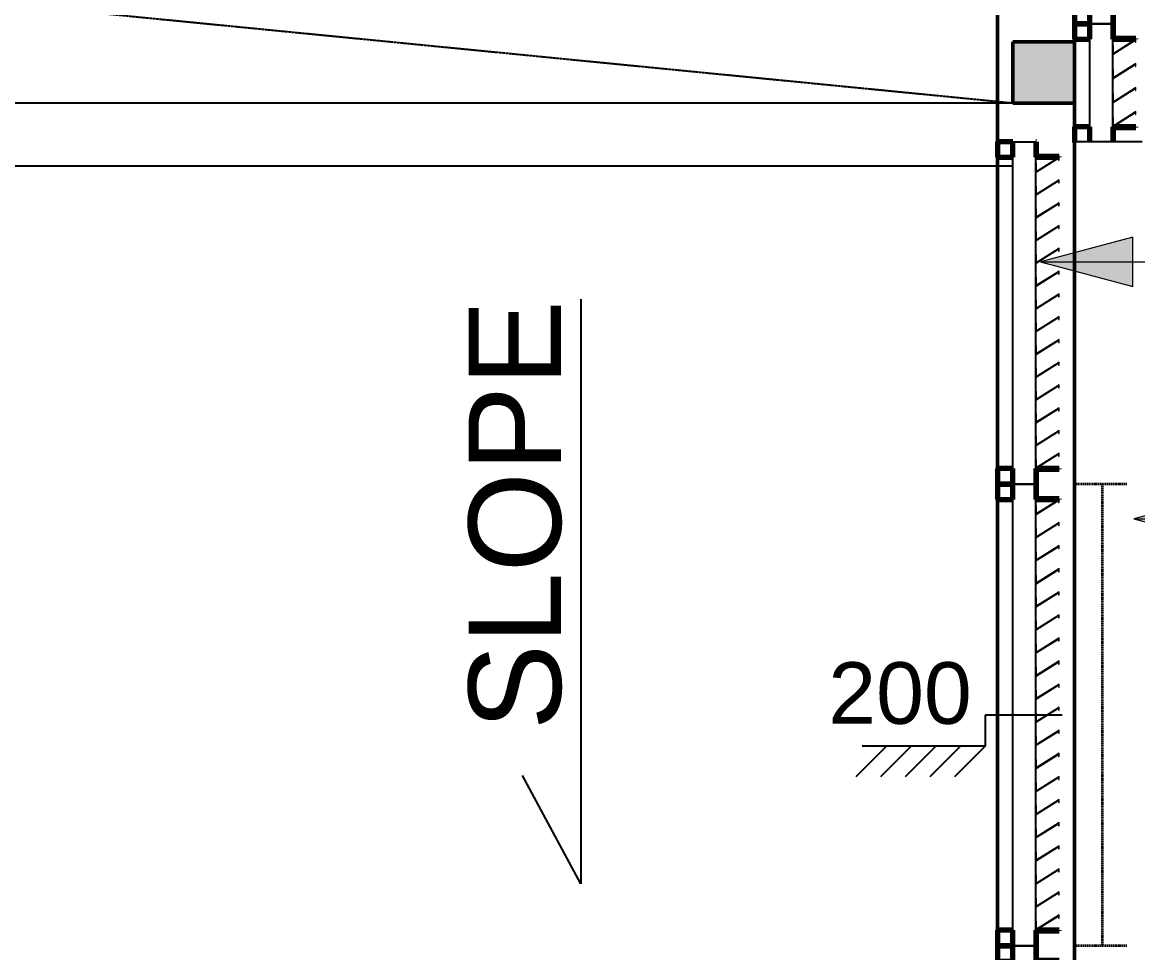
# Model space of a CAD drawing. Header units: millimetres. Extents: x -1379 to 1385823, y -4884429 to 548763.
# Drawn here: x 293582 to 297205, y -2313932 to -2310910 of the extents above; entities that cross this region are included whole.
import ezdxf

# ---------------------------------------------------------------- set-up
doc = ezdxf.new("R2010")
doc.units = ezdxf.units.MM
doc.linetypes.add('DPA_Hidden 100', pattern=[6, 4, -2])
doc.linetypes.add('DPA_Overhead 100', pattern=[2.75, 1.75, -1])
doc.layers.add('000 - CONCRETE_EX_LOUVERS_DEF_SUB', color=7, linetype='Continuous', plot=False)
for name, color, linetype, lineweight in [('A-DETL-GENF', 7, 'Continuous', 35), ('A-DETL-HDLN', 7, 'DPA_Hidden 100', 35), ('A-DETL-MEDM', 7, 'Continuous', 50), ('A-DETL-THIN', 7, 'Continuous', 25), ('A-FLOR-E', 7, 'Continuous', 35), ('A-FLOR-OVHD', 7, 'DPA_Overhead 100', 25), ('A-GENM', 7, 'Continuous', 35), ('A-GLAZ-CURT', 7, 'Continuous', 35), ('G-ANNO-TEXT', 7, 'Continuous', 9), ('WALL-E', 7, 'Continuous', 50)]:
    doc.layers.add(name, color=color, linetype=linetype, lineweight=lineweight)
doc.styles.add('Arial_2', font='arial.ttf', dxfattribs={"height": 3})
doc.styles.add('Arial_3', font='arial.ttf', dxfattribs={"height": 200})

# ---------------------------------------------------------------- blocks, each defined once
blk = doc.blocks.new('DPA_CP_Entrance Louver Grill Vertical Z - Louver Grill Vertical Z-5069871-IV01 - LOWER ROOF LEVEL PLAN')
at = {"layer": '000 - CONCRETE_EX_LOUVERS_DEF_SUB', "color": 7}
for p, q in [((-750, 0), (-700, 0)), ((-700, 0), (-750, 0)), ((700, 0), (750, 0)), ((750, 0), (700, 0))]:
    blk.add_line(p, q, dxfattribs=at)
blk = doc.blocks.new('DPA_CP_Entrance Louver Grill Vertical Z - Louver Grill Vertical Z-5243039-IV01 - LOWER ROOF LEVEL PLAN')
at = {"layer": '000 - CONCRETE_EX_LOUVERS_DEF_SUB', "color": 7, "lineweight": 70}
for p, q in [((-634, 0), (-684, 0)), ((-684, 0), (-684, -50)), ((-634, -50), (-634, 0)), ((684, 0), (634, 0)), ((634, 0), (634, -50)), ((684, -50), (684, 0)), ((-684, -50), (-634, -50)), ((634, -50), (684, -50)), ((-634, -125), (-684, -125)), ((-684, -125), (-684, -127)), ((-684, -127), (-636, -127)), ((-636, -127), (-636, -200)), ((-634, -200), (-634, -125)), ((684, -125), (634, -125)), ((634, -125), (634, -200)), ((636, -200), (636, -127)), ((636, -127), (684, -127)), ((684, -127), (684, -125)), ((-636, -200), (-634, -200)), ((634, -200), (636, -200))]:
    blk.add_line(p, q, dxfattribs=at)
at = {"layer": '000 - CONCRETE_EX_LOUVERS_DEF_SUB', "color": 7}
for p, q in [((-684, -125), (-684, -50)), ((-684, -50), (684, -50)), ((684, -50), (684, -125)), ((-684, -125), (684, -125))]:
    blk.add_line(p, q, dxfattribs=at)
blk = doc.blocks.new('DPA_CP_Entrance Louver Grill Vertical Z - Louver Grill Vertical Z-5053933-IV01 - LOWER ROOF LEVEL PLAN')
at = {"layer": '000 - CONCRETE_EX_LOUVERS_DEF_SUB', "color": 7, "lineweight": 70}
for p, q in [((-700, 0), (-750, 0)), ((-750, 0), (-750, -50)), ((-700, -50), (-700, 0)), ((750, 0), (700, 0)), ((700, 0), (700, -50)), ((750, -50), (750, 0)), ((-750, -50), (-700, -50)), ((700, -50), (750, -50)), ((-700, -125), (-750, -125)), ((-750, -125), (-750, -127)), ((-750, -127), (-702, -127)), ((-702, -127), (-702, -200)), ((-700, -200), (-700, -125)), ((750, -125), (700, -125)), ((700, -125), (700, -200)), ((702, -200), (702, -127)), ((702, -127), (750, -127)), ((750, -127), (750, -125)), ((-702, -200), (-700, -200)), ((700, -200), (702, -200))]:
    blk.add_line(p, q, dxfattribs=at)
at = {"layer": '000 - CONCRETE_EX_LOUVERS_DEF_SUB', "color": 7}
for p, q in [((-750, -125), (-750, -50)), ((-750, -50), (750, -50)), ((750, -50), (750, -125)), ((-750, -125), (750, -125))]:
    blk.add_line(p, q, dxfattribs=at)
blk = doc.blocks.new('DPA_CP_Entrance Louver Grill Vertical Z - Louver Grill Vertical Z-5239802-IV01 - LOWER ROOF LEVEL PLAN')
at = {"layer": '000 - CONCRETE_EX_LOUVERS_DEF_SUB', "color": 7, "lineweight": 70}
for p, q in [((-506, 0), (-556, 0)), ((-556, 0), (-556, -50)), ((-506, -50), (-506, 0)), ((556, 0), (506, 0)), ((506, 0), (506, -50)), ((556, -50), (556, 0)), ((-556, -50), (-506, -50)), ((506, -50), (556, -50)), ((-506, -125), (-556, -125)), ((-556, -125), (-556, -127)), ((-556, -127), (-508, -127)), ((-508, -127), (-508, -200)), ((-506, -200), (-506, -125)), ((556, -125), (506, -125)), ((506, -125), (506, -200)), ((508, -200), (508, -127)), ((508, -127), (556, -127)), ((556, -127), (556, -125)), ((-508, -200), (-506, -200)), ((506, -200), (508, -200))]:
    blk.add_line(p, q, dxfattribs=at)
at = {"layer": '000 - CONCRETE_EX_LOUVERS_DEF_SUB', "color": 7}
for p, q in [((-556, -125), (-556, -50)), ((-556, -50), (556, -50)), ((556, -50), (556, -125)), ((-556, -125), (556, -125))]:
    blk.add_line(p, q, dxfattribs=at)
blk = doc.blocks.new('GM_Louver Grill Vertical Z1 - Z Profile-V466-IV01 - LOWER ROOF LEVEL PLAN')
at = {"layer": '000 - CONCRETE_EX_LOUVERS_DEF_SUB', "color": 7, "lineweight": 9}
for p, q in [((30, 0), (0.1, 0)), ((0.1, 0), (46.4, -73)), ((30, -2), (30, 0)), ((50, -75), (3.7, -2)), ((3.7, -2), (30, -2)), ((46.4, -73), (40, -73)), ((40, -73), (40, -75)), ((40, -75), (50, -75))]:
    blk.add_line(p, q, dxfattribs=at)
blk = doc.blocks.new('GM_Louver Grill Vertical Z1 - Z Profile-V467-IV01 - LOWER ROOF LEVEL PLAN')
at = {"layer": '000 - CONCRETE_EX_LOUVERS_DEF_SUB', "color": 7, "lineweight": 9}
for p, q in [((30, 0), (0.1, 0)), ((0.1, 0), (46.4, -73)), ((30, -2), (30, 0)), ((50, -75), (3.7, -2)), ((3.7, -2), (30, -2)), ((46.4, -73), (40, -73)), ((40, -73), (40, -75)), ((40, -75), (50, -75))]:
    blk.add_line(p, q, dxfattribs=at)
blk = doc.blocks.new('GM_Louver Grill Vertical Z1 - Z Profile-V468-IV01 - LOWER ROOF LEVEL PLAN')
at = {"layer": '000 - CONCRETE_EX_LOUVERS_DEF_SUB', "color": 7, "lineweight": 9}
for p, q in [((30, 0), (0.1, 0)), ((0.1, 0), (46.4, -73)), ((30, -2), (30, 0)), ((50, -75), (3.7, -2)), ((3.7, -2), (30, -2)), ((46.4, -73), (40, -73)), ((40, -73), (40, -75)), ((40, -75), (50, -75))]:
    blk.add_line(p, q, dxfattribs=at)
blk = doc.blocks.new('GM_Louver Grill Vertical Z1 - Z Profile-V469-IV01 - LOWER ROOF LEVEL PLAN')
at = {"layer": '000 - CONCRETE_EX_LOUVERS_DEF_SUB', "color": 7, "lineweight": 9}
for p, q in [((30, 0), (0.1, 0)), ((0.1, 0), (46.4, -73)), ((30, -2), (30, 0)), ((50, -75), (3.7, -2)), ((3.7, -2), (30, -2)), ((46.4, -73), (40, -73)), ((40, -73), (40, -75)), ((40, -75), (50, -75))]:
    blk.add_line(p, q, dxfattribs=at)
blk = doc.blocks.new('GM_Louver Grill Vertical Z1 - Z Profile-V470-IV01 - LOWER ROOF LEVEL PLAN')
at = {"layer": '000 - CONCRETE_EX_LOUVERS_DEF_SUB', "color": 7, "lineweight": 9}
for p, q in [((30, 0), (0.1, 0)), ((0.1, 0), (46.4, -73)), ((30, -2), (30, 0)), ((50, -75), (3.7, -2)), ((3.7, -2), (30, -2)), ((46.4, -73), (40, -73)), ((40, -73), (40, -75)), ((40, -75), (50, -75))]:
    blk.add_line(p, q, dxfattribs=at)
blk = doc.blocks.new('GM_Louver Grill Vertical Z1 - Z Profile-V471-IV01 - LOWER ROOF LEVEL PLAN')
at = {"layer": '000 - CONCRETE_EX_LOUVERS_DEF_SUB', "color": 7, "lineweight": 9}
for p, q in [((30, 0), (0.1, 0)), ((0.1, 0), (46.4, -73)), ((30, -2), (30, 0)), ((50, -75), (3.7, -2)), ((3.7, -2), (30, -2)), ((46.4, -73), (40, -73)), ((40, -73), (40, -75)), ((40, -75), (50, -75))]:
    blk.add_line(p, q, dxfattribs=at)
blk = doc.blocks.new('GM_Louver Grill Vertical Z1 - Z Profile-V472-IV01 - LOWER ROOF LEVEL PLAN')
at = {"layer": '000 - CONCRETE_EX_LOUVERS_DEF_SUB', "color": 7, "lineweight": 9}
for p, q in [((30, 0), (0.1, 0)), ((0.1, 0), (46.4, -73)), ((30, -2), (30, 0)), ((50, -75), (3.7, -2)), ((3.7, -2), (30, -2)), ((46.4, -73), (40, -73)), ((40, -73), (40, -75)), ((40, -75), (50, -75))]:
    blk.add_line(p, q, dxfattribs=at)
blk = doc.blocks.new('GM_Louver Grill Vertical Z1 - Z Profile-V473-IV01 - LOWER ROOF LEVEL PLAN')
at = {"layer": '000 - CONCRETE_EX_LOUVERS_DEF_SUB', "color": 7, "lineweight": 9}
for p, q in [((30, 0), (0.1, 0)), ((0.1, 0), (46.4, -73)), ((30, -2), (30, 0)), ((50, -75), (3.7, -2)), ((3.7, -2), (30, -2)), ((46.4, -73), (40, -73)), ((40, -73), (40, -75)), ((40, -75), (50, -75))]:
    blk.add_line(p, q, dxfattribs=at)
blk = doc.blocks.new('GM_Louver Grill Vertical Z1 - Z Profile-V474-IV01 - LOWER ROOF LEVEL PLAN')
at = {"layer": '000 - CONCRETE_EX_LOUVERS_DEF_SUB', "color": 7, "lineweight": 9}
for p, q in [((30, 0), (0.1, 0)), ((0.1, 0), (46.4, -73)), ((30, -2), (30, 0)), ((50, -75), (3.7, -2)), ((3.7, -2), (30, -2)), ((46.4, -73), (40, -73)), ((40, -73), (40, -75)), ((40, -75), (50, -75))]:
    blk.add_line(p, q, dxfattribs=at)
blk = doc.blocks.new('GM_Louver Grill Vertical Z1 - Z Profile-V475-IV01 - LOWER ROOF LEVEL PLAN')
at = {"layer": '000 - CONCRETE_EX_LOUVERS_DEF_SUB', "color": 7, "lineweight": 9}
for p, q in [((30, 0), (0.1, 0)), ((0.1, 0), (46.4, -73)), ((30, -2), (30, 0)), ((50, -75), (3.7, -2)), ((3.7, -2), (30, -2)), ((46.4, -73), (40, -73)), ((40, -73), (40, -75)), ((40, -75), (50, -75))]:
    blk.add_line(p, q, dxfattribs=at)
blk = doc.blocks.new('GM_Louver Grill Vertical Z1 - Z Profile-V476-IV01 - LOWER ROOF LEVEL PLAN')
at = {"layer": '000 - CONCRETE_EX_LOUVERS_DEF_SUB', "lineweight": 9}
h = blk.add_hatch(dxfattribs=at)
h.set_pattern_fill('FP_54', style=0, pattern_type=2)
h.set_pattern_definition([(320, (2321217.5, 233101.46), (-63.75582, -728.7365), [76.2, -838.2]), (265, (2321217.5, 233101.5), (764.2276, 140.97162), [60.96, -670.56]), (10.451, (2321212.2, 233040.74), (700.46675, -587.77), [64.76, -712.36]), (316.184, (2321420.7, 233101.5), (-168.17096, -1084.31624), [114.3, -1257.3]), (6.636, (2321406.7, 233011.1), (989.70985, -949.6099), [97.14, -1068.54]), (261.184, (2321420.7, 233101.5), (989.70115, -949.62055), [91.44, -1005.84]), (291, (2321369.9, 232999.86), (-409.06057, -606.45787), [76.2, -838.2]), (236, (2321369.9, 232999.9), (736.75292, -247.20834), [60.96, -670.56]), (341.451, (2321335.8, 232949.3), (327.68547, -853.66825), [64.76, -712.36]), (307.5, (2321217.48, 233101.46), (338.22012, -12.354693), [33.528, -628.904, 33.528, -1320.292]), (307.5, (2321217.48, 233101.46), (338.22012, -12.354693), [-695.96, -647.192, 33.528, -639.572]), (277.5, (2321217.48, 233101.46), (400.722127, -267.278874), [33.528, -354.584, 33.528, -870.204]), (277.5, (2321217.48, 233101.46), (400.722127, -267.278874), [-421.64, -613.664, 33.528, -223.012]), (237.5, (2321217.48, 233328.03), (-22.915345, -542.36333), [33.528, -220.472, 33.528, -1810.512]), (237.5, (2321217.48, 233328.03), (-22.915345, -542.36333), [-287.528, -758.952, 33.528, -1018.032]), (227.5, (2321217.5, 233429.63), (101.70711, -592.51696), [33.528, -296.672, 33.528, -1239.52]), (227.5, (2321217.5, 233429.63), (101.70711, -592.51696), [-363.728, -492.76, 33.528, -713.232])])
h.paths.add_polyline_path([(0.1, 0), (46.4, -73), (40, -73), (40, -75), (50, -75), (3.7, -2), (30, -2), (30, 0)])
at = {"layer": '000 - CONCRETE_EX_LOUVERS_DEF_SUB', "color": 7, "lineweight": 9}
for p, q in [((30, 0), (0.1, 0)), ((0.1, 0), (46.4, -73)), ((30, -2), (30, 0)), ((50, -75), (3.7, -2)), ((3.7, -2), (30, -2)), ((46.4, -73), (40, -73)), ((40, -73), (40, -75)), ((40, -75), (50, -75))]:
    blk.add_line(p, q, dxfattribs=at)
blk = doc.blocks.new('GM_Louver Grill Vertical Z1 - Z Profile-V477-IV01 - LOWER ROOF LEVEL PLAN')
at = {"layer": '000 - CONCRETE_EX_LOUVERS_DEF_SUB', "color": 7, "lineweight": 9}
for p, q in [((30, 0), (0.1, 0)), ((0.1, 0), (46.4, -73)), ((30, -2), (30, 0)), ((50, -75), (3.7, -2)), ((3.7, -2), (30, -2)), ((46.4, -73), (40, -73)), ((40, -73), (40, -75)), ((40, -75), (50, -75))]:
    blk.add_line(p, q, dxfattribs=at)
blk = doc.blocks.new('GM_Louver Grill Vertical Z1 - Z Profile-V478-IV01 - LOWER ROOF LEVEL PLAN')
at = {"layer": '000 - CONCRETE_EX_LOUVERS_DEF_SUB', "color": 7, "lineweight": 9}
for p, q in [((30, 0), (0.1, 0)), ((0.1, 0), (46.4, -73)), ((30, -2), (30, 0)), ((50, -75), (3.7, -2)), ((3.7, -2), (30, -2)), ((46.4, -73), (40, -73)), ((40, -73), (40, -75)), ((40, -75), (50, -75))]:
    blk.add_line(p, q, dxfattribs=at)
blk = doc.blocks.new('GM_Louver Grill Vertical Z1 - Z Profile-V479-IV01 - LOWER ROOF LEVEL PLAN')
at = {"layer": '000 - CONCRETE_EX_LOUVERS_DEF_SUB', "color": 7, "lineweight": 9}
for p, q in [((30, 0), (0.1, 0)), ((0.1, 0), (46.4, -73)), ((30, -2), (30, 0)), ((50, -75), (3.7, -2)), ((3.7, -2), (30, -2)), ((46.4, -73), (40, -73)), ((40, -73), (40, -75)), ((40, -75), (50, -75))]:
    blk.add_line(p, q, dxfattribs=at)
blk = doc.blocks.new('GM_Louver Grill Vertical Z1 - Z Profile-V480-IV01 - LOWER ROOF LEVEL PLAN')
at = {"layer": '000 - CONCRETE_EX_LOUVERS_DEF_SUB', "color": 7, "lineweight": 9}
for p, q in [((30, 0), (0.1, 0)), ((0.1, 0), (46.4, -73)), ((30, -2), (30, 0)), ((50, -75), (3.7, -2)), ((3.7, -2), (30, -2)), ((46.4, -73), (40, -73)), ((40, -73), (40, -75)), ((40, -75), (50, -75))]:
    blk.add_line(p, q, dxfattribs=at)
blk = doc.blocks.new('GM_Louver Grill Vertical Z1 - Z Profile-V481-IV01 - LOWER ROOF LEVEL PLAN')
at = {"layer": '000 - CONCRETE_EX_LOUVERS_DEF_SUB', "color": 7, "lineweight": 9}
for p, q in [((30, 0), (0.1, 0)), ((0.1, 0), (46.4, -73)), ((30, -2), (30, 0)), ((50, -75), (3.7, -2)), ((3.7, -2), (30, -2)), ((46.4, -73), (40, -73)), ((40, -73), (40, -75)), ((40, -75), (50, -75))]:
    blk.add_line(p, q, dxfattribs=at)
blk = doc.blocks.new('GM_Louver Grill Vertical Z1 - Z Profile-V482-IV01 - LOWER ROOF LEVEL PLAN')
at = {"layer": '000 - CONCRETE_EX_LOUVERS_DEF_SUB', "color": 7, "lineweight": 9}
for p, q in [((30, 0), (0.1, 0)), ((0.1, 0), (46.4, -73)), ((30, -2), (30, 0)), ((50, -75), (3.7, -2)), ((3.7, -2), (30, -2)), ((46.4, -73), (40, -73)), ((40, -73), (40, -75)), ((40, -75), (50, -75))]:
    blk.add_line(p, q, dxfattribs=at)
blk = doc.blocks.new('GM_Louver Grill Vertical Z1 - Z Profile-V483-IV01 - LOWER ROOF LEVEL PLAN')
at = {"layer": '000 - CONCRETE_EX_LOUVERS_DEF_SUB', "color": 7, "lineweight": 9}
for p, q in [((30, 0), (0.1, 0)), ((0.1, 0), (46.4, -73)), ((30, -2), (30, 0)), ((50, -75), (3.7, -2)), ((3.7, -2), (30, -2)), ((46.4, -73), (40, -73)), ((40, -73), (40, -75)), ((40, -75), (50, -75))]:
    blk.add_line(p, q, dxfattribs=at)
blk = doc.blocks.new('GM_Louver Grill Vertical Z1 - Z Profile-V484-IV01 - LOWER ROOF LEVEL PLAN')
at = {"layer": '000 - CONCRETE_EX_LOUVERS_DEF_SUB', "color": 7, "lineweight": 9}
for p, q in [((30, 0), (0.1, 0)), ((0.1, 0), (46.4, -73)), ((30, -2), (30, 0)), ((50, -75), (3.7, -2)), ((3.7, -2), (30, -2)), ((46.4, -73), (40, -73)), ((40, -73), (40, -75)), ((40, -75), (50, -75))]:
    blk.add_line(p, q, dxfattribs=at)
blk = doc.blocks.new('GM_Louver Grill Vertical Z1 - Z Profile-V485-IV01 - LOWER ROOF LEVEL PLAN')
at = {"layer": '000 - CONCRETE_EX_LOUVERS_DEF_SUB', "lineweight": 9}
h = blk.add_hatch(dxfattribs=at)
h.set_pattern_fill('FP_55', style=0, pattern_type=2)
h.set_pattern_definition([(320, (2319717.5, 233101.46), (-63.75582, -728.7365), [76.2, -838.2]), (265, (2319717.5, 233101.5), (764.2276, 140.97162), [60.96, -670.56]), (10.451, (2319712.2, 233040.74), (700.46675, -587.77), [64.76, -712.36]), (316.184, (2319920.7, 233101.5), (-168.17096, -1084.31624), [114.3, -1257.3]), (6.636, (2319906.7, 233011.1), (989.70985, -949.6099), [97.14, -1068.54]), (261.184, (2319920.7, 233101.5), (989.70115, -949.62055), [91.44, -1005.84]), (291, (2319869.9, 232999.86), (-409.06057, -606.45787), [76.2, -838.2]), (236, (2319869.9, 232999.9), (736.75292, -247.20834), [60.96, -670.56]), (341.451, (2319835.8, 232949.3), (327.68547, -853.66825), [64.76, -712.36]), (307.5, (2319717.48, 233101.46), (338.22012, -12.354693), [33.528, -628.904, 33.528, -1320.292]), (307.5, (2319717.48, 233101.46), (338.22012, -12.354693), [-695.96, -647.192, 33.528, -639.572]), (277.5, (2319717.48, 233101.46), (400.722127, -267.278874), [33.528, -354.584, 33.528, -870.204]), (277.5, (2319717.48, 233101.46), (400.722127, -267.278874), [-421.64, -613.664, 33.528, -223.012]), (237.5, (2319717.48, 233328.03), (-22.915345, -542.36333), [33.528, -220.472, 33.528, -1810.512]), (237.5, (2319717.48, 233328.03), (-22.915345, -542.36333), [-287.528, -758.952, 33.528, -1018.032]), (227.5, (2319717.5, 233429.63), (101.70711, -592.51696), [33.528, -296.672, 33.528, -1239.52]), (227.5, (2319717.5, 233429.63), (101.70711, -592.51696), [-363.728, -492.76, 33.528, -713.232])])
h.paths.add_polyline_path([(0.1, 0), (46.4, -73), (40, -73), (40, -75), (50, -75), (3.7, -2), (30, -2), (30, 0)])
at = {"layer": '000 - CONCRETE_EX_LOUVERS_DEF_SUB', "color": 7, "lineweight": 9}
for p, q in [((30, 0), (0.1, 0)), ((0.1, 0), (46.4, -73)), ((30, -2), (30, 0)), ((50, -75), (3.7, -2)), ((3.7, -2), (30, -2)), ((46.4, -73), (40, -73)), ((40, -73), (40, -75)), ((40, -75), (50, -75))]:
    blk.add_line(p, q, dxfattribs=at)
blk = doc.blocks.new('GM_Louver Grill Vertical Z1 - Z Profile-V533-IV01 - LOWER ROOF LEVEL PLAN')
at = {"layer": '000 - CONCRETE_EX_LOUVERS_DEF_SUB', "color": 7, "lineweight": 9}
for p, q in [((30, 0), (0.1, 0)), ((0.1, 0), (46.4, -73)), ((30, -2), (30, 0)), ((50, -75), (3.7, -2)), ((3.7, -2), (30, -2)), ((46.4, -73), (40, -73)), ((40, -73), (40, -75)), ((40, -75), (50, -75))]:
    blk.add_line(p, q, dxfattribs=at)
blk = doc.blocks.new('GM_Louver Grill Vertical Z1 - Z Profile-V534-IV01 - LOWER ROOF LEVEL PLAN')
at = {"layer": '000 - CONCRETE_EX_LOUVERS_DEF_SUB', "color": 7, "lineweight": 9}
for p, q in [((30, 0), (0.1, 0)), ((0.1, 0), (46.4, -73)), ((30, -2), (30, 0)), ((50, -75), (3.7, -2)), ((3.7, -2), (30, -2)), ((46.4, -73), (40, -73)), ((40, -73), (40, -75)), ((40, -75), (50, -75))]:
    blk.add_line(p, q, dxfattribs=at)
blk = doc.blocks.new('GM_Louver Grill Vertical Z1 - Z Profile-V535-IV01 - LOWER ROOF LEVEL PLAN')
at = {"layer": '000 - CONCRETE_EX_LOUVERS_DEF_SUB', "color": 7, "lineweight": 9}
for p, q in [((30, 0), (0.1, 0)), ((0.1, 0), (46.4, -73)), ((30, -2), (30, 0)), ((50, -75), (3.7, -2)), ((3.7, -2), (30, -2)), ((46.4, -73), (40, -73)), ((40, -73), (40, -75)), ((40, -75), (50, -75))]:
    blk.add_line(p, q, dxfattribs=at)
blk = doc.blocks.new('GM_Louver Grill Vertical Z1 - Z Profile-V536-IV01 - LOWER ROOF LEVEL PLAN')
at = {"layer": '000 - CONCRETE_EX_LOUVERS_DEF_SUB', "color": 7, "lineweight": 9}
for p, q in [((30, 0), (0.1, 0)), ((0.1, 0), (46.4, -73)), ((30, -2), (30, 0)), ((50, -75), (3.7, -2)), ((3.7, -2), (30, -2)), ((46.4, -73), (40, -73)), ((40, -73), (40, -75)), ((40, -75), (50, -75))]:
    blk.add_line(p, q, dxfattribs=at)
blk = doc.blocks.new('GM_Louver Grill Vertical Z1 - Z Profile-V537-IV01 - LOWER ROOF LEVEL PLAN')
at = {"layer": '000 - CONCRETE_EX_LOUVERS_DEF_SUB', "color": 7, "lineweight": 9}
for p, q in [((30, 0), (0.1, 0)), ((0.1, 0), (46.4, -73)), ((30, -2), (30, 0)), ((50, -75), (3.7, -2)), ((3.7, -2), (30, -2)), ((46.4, -73), (40, -73)), ((40, -73), (40, -75)), ((40, -75), (50, -75))]:
    blk.add_line(p, q, dxfattribs=at)
blk = doc.blocks.new('GM_Louver Grill Vertical Z1 - Z Profile-V538-IV01 - LOWER ROOF LEVEL PLAN')
at = {"layer": '000 - CONCRETE_EX_LOUVERS_DEF_SUB', "color": 7, "lineweight": 9}
for p, q in [((30, 0), (0.1, 0)), ((0.1, 0), (46.4, -73)), ((30, -2), (30, 0)), ((50, -75), (3.7, -2)), ((3.7, -2), (30, -2)), ((46.4, -73), (40, -73)), ((40, -73), (40, -75)), ((40, -75), (50, -75))]:
    blk.add_line(p, q, dxfattribs=at)
blk = doc.blocks.new('GM_Louver Grill Vertical Z1 - Z Profile-V539-IV01 - LOWER ROOF LEVEL PLAN')
at = {"layer": '000 - CONCRETE_EX_LOUVERS_DEF_SUB', "color": 7, "lineweight": 9}
for p, q in [((30, 0), (0.1, 0)), ((0.1, 0), (46.4, -73)), ((30, -2), (30, 0)), ((50, -75), (3.7, -2)), ((3.7, -2), (30, -2)), ((46.4, -73), (40, -73)), ((40, -73), (40, -75)), ((40, -75), (50, -75))]:
    blk.add_line(p, q, dxfattribs=at)
blk = doc.blocks.new('GM_Louver Grill Vertical Z1 - Z Profile-V540-IV01 - LOWER ROOF LEVEL PLAN')
at = {"layer": '000 - CONCRETE_EX_LOUVERS_DEF_SUB', "color": 7, "lineweight": 9}
for p, q in [((30, 0), (0.1, 0)), ((0.1, 0), (46.4, -73)), ((30, -2), (30, 0)), ((50, -75), (3.7, -2)), ((3.7, -2), (30, -2)), ((46.4, -73), (40, -73)), ((40, -73), (40, -75)), ((40, -75), (50, -75))]:
    blk.add_line(p, q, dxfattribs=at)
blk = doc.blocks.new('GM_Louver Grill Vertical Z1 - Z Profile-V541-IV01 - LOWER ROOF LEVEL PLAN')
at = {"layer": '000 - CONCRETE_EX_LOUVERS_DEF_SUB', "lineweight": 9}
h = blk.add_hatch(dxfattribs=at)
h.set_pattern_fill('FP_60', style=0, pattern_type=2)
h.set_pattern_definition([(320, (2320167.5, 233101.46), (-63.75582, -728.7365), [76.2, -838.2]), (265, (2320167.5, 233101.5), (764.2276, 140.97162), [60.96, -670.56]), (10.451, (2320162.2, 233040.74), (700.46675, -587.77), [64.76, -712.36]), (316.184, (2320370.7, 233101.5), (-168.17096, -1084.31624), [114.3, -1257.3]), (6.636, (2320356.7, 233011.1), (989.70985, -949.6099), [97.14, -1068.54]), (261.184, (2320370.7, 233101.5), (989.70115, -949.62055), [91.44, -1005.84]), (291, (2320319.9, 232999.86), (-409.06057, -606.45787), [76.2, -838.2]), (236, (2320319.9, 232999.9), (736.75292, -247.20834), [60.96, -670.56]), (341.451, (2320285.8, 232949.3), (327.68547, -853.66825), [64.76, -712.36]), (307.5, (2320167.48, 233101.46), (338.22012, -12.354693), [33.528, -628.904, 33.528, -1320.292]), (307.5, (2320167.48, 233101.46), (338.22012, -12.354693), [-695.96, -647.192, 33.528, -639.572]), (277.5, (2320167.48, 233101.46), (400.722127, -267.278874), [33.528, -354.584, 33.528, -870.204]), (277.5, (2320167.48, 233101.46), (400.722127, -267.278874), [-421.64, -613.664, 33.528, -223.012]), (237.5, (2320167.48, 233328.03), (-22.915345, -542.36333), [33.528, -220.472, 33.528, -1810.512]), (237.5, (2320167.48, 233328.03), (-22.915345, -542.36333), [-287.528, -758.952, 33.528, -1018.032]), (227.5, (2320167.5, 233429.63), (101.70711, -592.51696), [33.528, -296.672, 33.528, -1239.52]), (227.5, (2320167.5, 233429.63), (101.70711, -592.51696), [-363.728, -492.76, 33.528, -713.232])])
h.paths.add_polyline_path([(0.1, 0), (46.4, -73), (40, -73), (40, -75), (50, -75), (3.7, -2), (30, -2), (30, 0)])
at = {"layer": '000 - CONCRETE_EX_LOUVERS_DEF_SUB', "color": 7, "lineweight": 9}
for p, q in [((30, 0), (0.1, 0)), ((0.1, 0), (46.4, -73)), ((30, -2), (30, 0)), ((50, -75), (3.7, -2)), ((3.7, -2), (30, -2)), ((46.4, -73), (40, -73)), ((40, -73), (40, -75)), ((40, -75), (50, -75))]:
    blk.add_line(p, q, dxfattribs=at)
blk = doc.blocks.new('GM_Louver Grill Vertical Z1 - Z Profile-V542-IV01 - LOWER ROOF LEVEL PLAN')
at = {"layer": '000 - CONCRETE_EX_LOUVERS_DEF_SUB', "color": 7, "lineweight": 9}
for p, q in [((30, 0), (0.1, 0)), ((0.1, 0), (46.4, -73)), ((30, -2), (30, 0)), ((50, -75), (3.7, -2)), ((3.7, -2), (30, -2)), ((46.4, -73), (40, -73)), ((40, -73), (40, -75)), ((40, -75), (50, -75))]:
    blk.add_line(p, q, dxfattribs=at)
blk = doc.blocks.new('GM_Louver Grill Vertical Z1 - Z Profile-V543-IV01 - LOWER ROOF LEVEL PLAN')
at = {"layer": '000 - CONCRETE_EX_LOUVERS_DEF_SUB', "color": 7, "lineweight": 9}
for p, q in [((30, 0), (0.1, 0)), ((0.1, 0), (46.4, -73)), ((30, -2), (30, 0)), ((50, -75), (3.7, -2)), ((3.7, -2), (30, -2)), ((46.4, -73), (40, -73)), ((40, -73), (40, -75)), ((40, -75), (50, -75))]:
    blk.add_line(p, q, dxfattribs=at)
blk = doc.blocks.new('GM_Louver Grill Vertical Z1 - Z Profile-V544-IV01 - LOWER ROOF LEVEL PLAN')
at = {"layer": '000 - CONCRETE_EX_LOUVERS_DEF_SUB', "color": 7, "lineweight": 9}
for p, q in [((30, 0), (0.1, 0)), ((0.1, 0), (46.4, -73)), ((30, -2), (30, 0)), ((50, -75), (3.7, -2)), ((3.7, -2), (30, -2)), ((46.4, -73), (40, -73)), ((40, -73), (40, -75)), ((40, -75), (50, -75))]:
    blk.add_line(p, q, dxfattribs=at)
blk = doc.blocks.new('GM_Louver Grill Vertical Z1 - Z Profile-V545-IV01 - LOWER ROOF LEVEL PLAN')
at = {"layer": '000 - CONCRETE_EX_LOUVERS_DEF_SUB', "lineweight": 9}
h = blk.add_hatch(dxfattribs=at)
h.set_pattern_fill('FP_61', style=0, pattern_type=2)
h.set_pattern_definition([(320, (2320467.5, 233101.46), (-63.75582, -728.7365), [76.2, -838.2]), (265, (2320467.5, 233101.5), (764.2276, 140.97162), [60.96, -670.56]), (10.451, (2320462.2, 233040.74), (700.46675, -587.77), [64.76, -712.36]), (316.184, (2320670.7, 233101.5), (-168.17096, -1084.31624), [114.3, -1257.3]), (6.636, (2320656.7, 233011.1), (989.70985, -949.6099), [97.14, -1068.54]), (261.184, (2320670.7, 233101.5), (989.70115, -949.62055), [91.44, -1005.84]), (291, (2320619.9, 232999.86), (-409.06057, -606.45787), [76.2, -838.2]), (236, (2320619.9, 232999.9), (736.75292, -247.20834), [60.96, -670.56]), (341.451, (2320585.8, 232949.3), (327.68547, -853.66825), [64.76, -712.36]), (307.5, (2320467.48, 233101.46), (338.22012, -12.354693), [33.528, -628.904, 33.528, -1320.292]), (307.5, (2320467.48, 233101.46), (338.22012, -12.354693), [-695.96, -647.192, 33.528, -639.572]), (277.5, (2320467.48, 233101.46), (400.722127, -267.278874), [33.528, -354.584, 33.528, -870.204]), (277.5, (2320467.48, 233101.46), (400.722127, -267.278874), [-421.64, -613.664, 33.528, -223.012]), (237.5, (2320467.48, 233328.03), (-22.915345, -542.36333), [33.528, -220.472, 33.528, -1810.512]), (237.5, (2320467.48, 233328.03), (-22.915345, -542.36333), [-287.528, -758.952, 33.528, -1018.032]), (227.5, (2320467.5, 233429.63), (101.70711, -592.51696), [33.528, -296.672, 33.528, -1239.52]), (227.5, (2320467.5, 233429.63), (101.70711, -592.51696), [-363.728, -492.76, 33.528, -713.232])])
h.paths.add_polyline_path([(0.1, 0), (46.4, -73), (40, -73), (40, -75), (50, -75), (3.7, -2), (30, -2), (30, 0)])
at = {"layer": '000 - CONCRETE_EX_LOUVERS_DEF_SUB', "color": 7, "lineweight": 9}
for p, q in [((30, 0), (0.1, 0)), ((0.1, 0), (46.4, -73)), ((30, -2), (30, 0)), ((50, -75), (3.7, -2)), ((3.7, -2), (30, -2)), ((46.4, -73), (40, -73)), ((40, -73), (40, -75)), ((40, -75), (50, -75))]:
    blk.add_line(p, q, dxfattribs=at)
blk = doc.blocks.new('DPA_CP_Entrance Louver Grill Vertical Z - Louver Grill Vertical Z-5240929-IV01 - LOWER ROOF LEVEL PLAN')
at = {"layer": '000 - CONCRETE_EX_LOUVERS_DEF_SUB', "color": 7, "lineweight": 70}
for p, q in [((-142.5, 0), (-192.5, 0)), ((-142.5, -50), (-142.5, 0)), ((192.5, 0), (142.5, 0)), ((142.5, 0), (142.5, -50)), ((192.5, -50), (192.5, 0)), ((-190.5, -50), (-142.5, -50)), ((142.5, -50), (192.5, -50)), ((-142.5, -125), (-190.5, -125)), ((-190.5, -127), (-144.5, -127)), ((-144.5, -127), (-144.5, -200)), ((-142.5, -200), (-142.5, -125)), ((192.5, -125), (142.5, -125)), ((142.5, -125), (142.5, -200)), ((144.5, -200), (144.5, -127)), ((144.5, -127), (192.5, -127)), ((192.5, -127), (192.5, -125)), ((-144.5, -200), (-142.5, -200)), ((142.5, -200), (144.5, -200))]:
    blk.add_line(p, q, dxfattribs=at)
at = {"layer": '000 - CONCRETE_EX_LOUVERS_DEF_SUB', "color": 7}
for p, q in [((-190.5, -50), (192.5, -50)), ((192.5, -50), (192.5, -125)), ((-190.5, -125), (192.5, -125))]:
    blk.add_line(p, q, dxfattribs=at)
blk = doc.blocks.new('DPA_CP_Entrance Louver Grill Vertical Z - Louver Grill Vertical Z-4595767-IV01 - LOWER ROOF LEVEL PLAN')
at = {"layer": '000 - CONCRETE_EX_LOUVERS_DEF_SUB', "color": 7, "lineweight": 70}
for p, q in [((-700, 0), (-750, 0)), ((-750, 0), (-750, -50)), ((-700, -50), (-700, 0)), ((750, 0), (700, 0)), ((700, 0), (700, -50)), ((750, -50), (750, 0)), ((-750, -50), (-700, -50)), ((700, -50), (750, -50)), ((-700, -125), (-750, -125)), ((-750, -125), (-750, -127)), ((-750, -127), (-702, -127)), ((-702, -127), (-702, -200)), ((-700, -200), (-700, -125)), ((750, -125), (700, -125)), ((700, -125), (700, -200)), ((702, -200), (702, -127)), ((702, -127), (750, -127)), ((750, -127), (750, -125)), ((-702, -200), (-700, -200)), ((700, -200), (702, -200))]:
    blk.add_line(p, q, dxfattribs=at)
at = {"layer": '000 - CONCRETE_EX_LOUVERS_DEF_SUB', "color": 7}
for p, q in [((-750, -125), (-750, -50)), ((-750, -50), (750, -50)), ((750, -50), (750, -125)), ((-750, -125), (750, -125))]:
    blk.add_line(p, q, dxfattribs=at)
blk = doc.blocks.new('GM_Louver Grill Vertical Z1 - Z Profile-V613-IV01 - LOWER ROOF LEVEL PLAN')
at = {"layer": '000 - CONCRETE_EX_LOUVERS_DEF_SUB', "color": 7, "lineweight": 9}
for p, q in [((30, 0), (0.1, 0)), ((0.1, 0), (46.4, -73)), ((30, -2), (30, 0)), ((50, -75), (3.7, -2)), ((3.7, -2), (30, -2)), ((46.4, -73), (40, -73)), ((40, -73), (40, -75)), ((40, -75), (50, -75))]:
    blk.add_line(p, q, dxfattribs=at)
blk = doc.blocks.new('GM_Louver Grill Vertical Z1 - Z Profile-V614-IV01 - LOWER ROOF LEVEL PLAN')
at = {"layer": '000 - CONCRETE_EX_LOUVERS_DEF_SUB', "color": 7, "lineweight": 9}
for p, q in [((30, 0), (0.1, 0)), ((0.1, 0), (46.4, -73)), ((30, -2), (30, 0)), ((50, -75), (3.7, -2)), ((3.7, -2), (30, -2)), ((46.4, -73), (40, -73)), ((40, -73), (40, -75)), ((40, -75), (50, -75))]:
    blk.add_line(p, q, dxfattribs=at)
blk = doc.blocks.new('GM_Louver Grill Vertical Z1 - Z Profile-V615-IV01 - LOWER ROOF LEVEL PLAN')
at = {"layer": '000 - CONCRETE_EX_LOUVERS_DEF_SUB', "color": 7, "lineweight": 9}
for p, q in [((30, 0), (0.1, 0)), ((0.1, 0), (46.4, -73)), ((30, -2), (30, 0)), ((50, -75), (3.7, -2)), ((3.7, -2), (30, -2)), ((46.4, -73), (40, -73)), ((40, -73), (40, -75)), ((40, -75), (50, -75))]:
    blk.add_line(p, q, dxfattribs=at)
blk = doc.blocks.new('GM_Louver Grill Vertical Z1 - Z Profile-V616-IV01 - LOWER ROOF LEVEL PLAN')
at = {"layer": '000 - CONCRETE_EX_LOUVERS_DEF_SUB', "color": 7, "lineweight": 9}
for p, q in [((30, 0), (0.1, 0)), ((0.1, 0), (46.4, -73)), ((30, -2), (30, 0)), ((50, -75), (3.7, -2)), ((3.7, -2), (30, -2)), ((46.4, -73), (40, -73)), ((40, -73), (40, -75)), ((40, -75), (50, -75))]:
    blk.add_line(p, q, dxfattribs=at)

msp = doc.modelspace()

# ---------------------------------------------------------------- hatches: boundary and pattern name
at = {"layer": 'A-DETL-GENF', "lineweight": 25}
h = msp.add_hatch(dxfattribs=at)
h.set_pattern_fill('FP_2', style=0, pattern_type=2)
h.set_pattern_definition([(50, (63773.17, 7357.75), (728.7365, -63.75582), [76.2, -838.2]), (355, (63773.2, 7357.75), (-140.97162, 764.2276), [60.96, -670.56]), (100.451, (63833.9, 7352.44), (587.77, 700.46675), [64.76, -712.36]), (46.184, (63773.2, 7560.95), (1084.31624, -168.17096), [114.3, -1257.3]), (96.636, (63863.5, 7546.9), (949.6099, 989.70985), [97.14, -1068.54]), (351.184, (63773.2, 7561), (949.62055, 989.70115), [91.44, -1005.84]), (21, (63874.77, 7510.15), (606.45787, -409.06057), [76.2, -838.2]), (326, (63874.8, 7510.15), (247.20834, 736.75292), [60.96, -670.56]), (71.451, (63925.3, 7476.06), (853.66825, 327.68547), [64.76, -712.36]), (37.5, (63773.17, 7357.75), (12.354693, 338.22012), [33.528, -628.904, 33.528, -647.192, -673.1]), (37.5, (63773.17, 7357.75), (12.354693, 338.22012), [-1343.152, 33.528, -639.572]), (7.5, (63773.17, 7357.75), (267.278874, 400.722127), [33.528, -354.584, 33.528, -613.664, -256.54]), (7.5, (63773.17, 7357.75), (267.278874, 400.722127), [-1035.304, 33.528, -223.012]), (327.5, (63546.6, 7357.75), (542.36333, -22.915345), [33.528, -220.472, 33.528, -758.952, -1051.56]), (327.5, (63546.6, 7357.75), (542.36333, -22.915345), [-1046.48, 33.528, -1018.032]), (317.5, (63445, 7357.75), (592.51696, 101.70711), [33.528, -296.672, 33.528, -492.76, -746.76]), (317.5, (63445, 7357.75), (592.51696, 101.70711), [-856.488, 33.528, -713.232])])
h.paths.add_polyline_path([(284039.6, -2311172.7), (284039.6, -2310972.7), (283839.6, -2310972.7), (283839.6, -2311172.7)])
h.paths.add_polyline_path([(281074.1, -2311172.7), (281139.6, -2311172.7), (281139.6, -2310972.7), (280939.6, -2310972.7), (280939.6, -2311172.7)])
h.paths.add_polyline_path([(288539.6, -2311172.7), (288539.6, -2310972.7), (288339.6, -2310972.7), (288339.6, -2311172.7)])
h.paths.add_polyline_path([(296999.6, -2311172.7), (296999.6, -2310972.7), (296799.6, -2310972.7), (296799.6, -2311172.7)])
h.paths.add_polyline_path([(292849.6, -2311172.7), (293049.6, -2311172.7), (293049.6, -2310972.7), (292849.6, -2310972.7)])
at = {"layer": 'G-ANNO-TEXT'}
for points in [[(296889.6, -2311687.8), (297189.6, -2311768.1), (297189.6, -2311607.4)], [(297193, -2312523.3), (297493, -2312603.7), (297493, -2312442.9)]]:
    msp.add_hatch(color=7, dxfattribs=at).paths.add_polyline_path(points)

# ---------------------------------------------------------------- linework, layer by layer
at = {"layer": 'A-DETL-HDLN', "color": 7}
for p, q in [((297169.6, -2312410.2), (296999.6, -2312410.2)), ((297089.6, -2312410.2), (297089.6, -2313909.7)), ((297169.6, -2313909.7), (296999.6, -2313909.7))]:
    msp.add_line(p, q, dxfattribs=at)
at = {"layer": 'A-DETL-MEDM', "color": 7}
for p, q in [((296799.6, -2310972.7), (296799.6, -2311172.7)), ((296999.6, -2310972.7), (296799.6, -2310972.7)), ((296999.6, -2311172.7), (296999.6, -2310972.7)), ((296799.6, -2311172.7), (296999.6, -2311172.7))]:
    msp.add_line(p, q, dxfattribs=at)
at = {"layer": 'A-DETL-THIN', "color": 7}
for p, q in [((297219.6, -2311297.7), (296999.6, -2311297.7)), ((296999.6, -2311297.7), (296999.6, -2315477.7)), ((295396.7, -2311809.1), (295396.7, -2313709.1)), ((296959.7, -2313161.2), (296709.7, -2313161.2)), ((296709.7, -2313161.2), (296709.7, -2313261.2)), ((296389.7, -2313261.2), (296289.7, -2313361.2)), ((296709.7, -2313261.2), (296309.7, -2313261.2)), ((296469.7, -2313261.2), (296369.7, -2313361.2)), ((296549.7, -2313261.2), (296449.7, -2313361.2)), ((296629.7, -2313261.2), (296529.7, -2313361.2)), ((296709.7, -2313261.2), (296609.7, -2313361.2)), ((295396.7, -2313709.1), (295206.6, -2313357.2))]:
    msp.add_line(p, q, dxfattribs=at)
at = {"layer": 'A-FLOR-E', "color": 7}
for p, q in [((296999.6, -2306037.7), (296999.6, -2312142.7)), ((296999.6, -2315477.7), (296999.6, -2306037.7)), ((296749.6, -2315227.7), (296749.6, -2309642.7)), ((296999.6, -2312342.7), (296999.6, -2315477.7))]:
    msp.add_line(p, q, dxfattribs=at)
at = {"layer": 'A-FLOR-OVHD', "color": 7}
for p, q in [((296799.6, -2311172.7), (281239.6, -2309642.7)), ((296799.6, -2311172.7), (281139.6, -2311172.7)), ((296799.6, -2311377.6), (281139.6, -2311377.6))]:
    msp.add_line(p, q, dxfattribs=at)
at = {"layer": 'G-ANNO-TEXT', "color": 7}
for p, q in [((297189.6, -2311607.4), (296889.6, -2311687.8)), ((297189.6, -2311768.1), (297189.6, -2311607.4)), ((296889.6, -2311687.8), (297189.6, -2311768.1)), ((296889.6, -2311687.8), (298273.2, -2311687.8)), ((297493, -2312442.9), (297193, -2312523.3)), ((297193, -2312523.3), (297493, -2312603.7)), ((297193, -2312523.3), (298273.2, -2312523.3))]:
    msp.add_line(p, q, dxfattribs=at)
at = {"layer": 'WALL-E', "color": 7}
for p, q in [((296749.6, -2309642.7), (296749.6, -2315227.7)), ((296749.6, -2315227.7), (296749.6, -2309642.7)), ((296999.6, -2309642.7), (296999.6, -2315477.7)), ((296999.6, -2315477.7), (296999.6, -2309642.7))]:
    msp.add_line(p, q, dxfattribs=at)

# ---------------------------------------------------------------- block references
at = {"layer": 'A-GENM', "color": 7, "lineweight": 9}
for name, p, rotation in [('GM_Louver Grill Vertical Z1 - Z Profile-V615-IV01 - LOWER ROOF LEVEL PLAN', (297124.6, -2311014.7), 90.00000000000382), ('GM_Louver Grill Vertical Z1 - Z Profile-V613-IV01 - LOWER ROOF LEVEL PLAN', (297124.6, -2311093.1), 90.00000000000382), ('GM_Louver Grill Vertical Z1 - Z Profile-V614-IV01 - LOWER ROOF LEVEL PLAN', (297124.6, -2311171.4), 90.00000000000382), ('GM_Louver Grill Vertical Z1 - Z Profile-V616-IV01 - LOWER ROOF LEVEL PLAN', (297124.6, -2311249.7), 90.00000000000382), ('GM_Louver Grill Vertical Z1 - Z Profile-V484-IV01 - LOWER ROOF LEVEL PLAN', (296874.6, -2311397.7), 89.99999999997503), ('GM_Louver Grill Vertical Z1 - Z Profile-V533-IV01 - LOWER ROOF LEVEL PLAN', (296874.6, -2311471.7), 89.99999999997503), ('GM_Louver Grill Vertical Z1 - Z Profile-V534-IV01 - LOWER ROOF LEVEL PLAN', (296874.6, -2311545.7), 89.99999999997503), ('GM_Louver Grill Vertical Z1 - Z Profile-V535-IV01 - LOWER ROOF LEVEL PLAN', (296874.6, -2311619.7), 89.99999999997503), ('GM_Louver Grill Vertical Z1 - Z Profile-V536-IV01 - LOWER ROOF LEVEL PLAN', (296874.6, -2311693.7), 89.99999999997503), ('GM_Louver Grill Vertical Z1 - Z Profile-V537-IV01 - LOWER ROOF LEVEL PLAN', (296874.6, -2311767.7), 89.99999999997503), ('GM_Louver Grill Vertical Z1 - Z Profile-V477-IV01 - LOWER ROOF LEVEL PLAN', (296874.6, -2311841.7), 89.99999999997503), ('GM_Louver Grill Vertical Z1 - Z Profile-V478-IV01 - LOWER ROOF LEVEL PLAN', (296874.6, -2311915.7), 89.99999999997503), ('GM_Louver Grill Vertical Z1 - Z Profile-V479-IV01 - LOWER ROOF LEVEL PLAN', (296874.6, -2311989.7), 89.99999999997503), ('GM_Louver Grill Vertical Z1 - Z Profile-V480-IV01 - LOWER ROOF LEVEL PLAN', (296874.6, -2312063.7), 89.99999999997503), ('GM_Louver Grill Vertical Z1 - Z Profile-V481-IV01 - LOWER ROOF LEVEL PLAN', (296874.6, -2312137.7), 89.99999999997503), ('GM_Louver Grill Vertical Z1 - Z Profile-V482-IV01 - LOWER ROOF LEVEL PLAN', (296874.6, -2312211.7), 89.99999999997503), ('GM_Louver Grill Vertical Z1 - Z Profile-V483-IV01 - LOWER ROOF LEVEL PLAN', (296874.6, -2312285.7), 89.99999999997503), ('GM_Louver Grill Vertical Z1 - Z Profile-V485-IV01 - LOWER ROOF LEVEL PLAN', (296874.6, -2312359.7), 89.99999999997503), ('GM_Louver Grill Vertical Z1 - Z Profile-V475-IV01 - LOWER ROOF LEVEL PLAN', (296874.6, -2312509.7), 89.99999999997503), ('GM_Louver Grill Vertical Z1 - Z Profile-V538-IV01 - LOWER ROOF LEVEL PLAN', (296874.6, -2312584.7), 89.99999999997503), ('GM_Louver Grill Vertical Z1 - Z Profile-V539-IV01 - LOWER ROOF LEVEL PLAN', (296874.6, -2312659.7), 89.99999999997503), ('GM_Louver Grill Vertical Z1 - Z Profile-V540-IV01 - LOWER ROOF LEVEL PLAN', (296874.6, -2312734.7), 89.99999999997503), ('GM_Louver Grill Vertical Z1 - Z Profile-V541-IV01 - LOWER ROOF LEVEL PLAN', (296874.6, -2312809.7), 89.99999999997503), ('GM_Louver Grill Vertical Z1 - Z Profile-V542-IV01 - LOWER ROOF LEVEL PLAN', (296874.6, -2312884.7), 89.99999999997503), ('GM_Louver Grill Vertical Z1 - Z Profile-V543-IV01 - LOWER ROOF LEVEL PLAN', (296874.6, -2312959.7), 89.99999999997503), ('GM_Louver Grill Vertical Z1 - Z Profile-V544-IV01 - LOWER ROOF LEVEL PLAN', (296874.6, -2313034.7), 89.99999999997503), ('GM_Louver Grill Vertical Z1 - Z Profile-V545-IV01 - LOWER ROOF LEVEL PLAN', (296874.6, -2313109.7), 89.99999999997503), ('GM_Louver Grill Vertical Z1 - Z Profile-V466-IV01 - LOWER ROOF LEVEL PLAN', (296874.6, -2313184.7), 89.99999999997503), ('GM_Louver Grill Vertical Z1 - Z Profile-V467-IV01 - LOWER ROOF LEVEL PLAN', (296874.6, -2313259.7), 89.99999999997503), ('GM_Louver Grill Vertical Z1 - Z Profile-V468-IV01 - LOWER ROOF LEVEL PLAN', (296874.6, -2313334.7), 89.99999999997503), ('GM_Louver Grill Vertical Z1 - Z Profile-V469-IV01 - LOWER ROOF LEVEL PLAN', (296874.6, -2313409.7), 89.99999999997503), ('GM_Louver Grill Vertical Z1 - Z Profile-V470-IV01 - LOWER ROOF LEVEL PLAN', (296874.6, -2313484.7), 89.99999999997503), ('GM_Louver Grill Vertical Z1 - Z Profile-V471-IV01 - LOWER ROOF LEVEL PLAN', (296874.6, -2313559.7), 89.99999999997503), ('GM_Louver Grill Vertical Z1 - Z Profile-V472-IV01 - LOWER ROOF LEVEL PLAN', (296874.6, -2313634.7), 89.99999999997503), ('GM_Louver Grill Vertical Z1 - Z Profile-V473-IV01 - LOWER ROOF LEVEL PLAN', (296874.6, -2313709.7), 89.99999999997503), ('GM_Louver Grill Vertical Z1 - Z Profile-V474-IV01 - LOWER ROOF LEVEL PLAN', (296874.6, -2313784.7), 89.99999999997503), ('GM_Louver Grill Vertical Z1 - Z Profile-V476-IV01 - LOWER ROOF LEVEL PLAN', (296874.6, -2313859.7), 89.99999999997503)]:
    msp.add_blockref(name, p, dxfattribs=dict(at, rotation=rotation))
at = {"layer": 'A-GLAZ-CURT', "color": 7}
for name, p, rotation in [('DPA_CP_Entrance Louver Grill Vertical Z - Louver Grill Vertical Z-4595767-IV01 - LOWER ROOF LEVEL PLAN', (296999.6, -2310164.7), 90.00000000000382), ('DPA_CP_Entrance Louver Grill Vertical Z - Louver Grill Vertical Z-5240929-IV01 - LOWER ROOF LEVEL PLAN', (296999.6, -2311107.2), 90.00000000000382), ('DPA_CP_Entrance Louver Grill Vertical Z - Louver Grill Vertical Z-5239802-IV01 - LOWER ROOF LEVEL PLAN', (296749.6, -2311853.7), 89.99999999997503), ('DPA_CP_Entrance Louver Grill Vertical Z - Louver Grill Vertical Z-5053933-IV01 - LOWER ROOF LEVEL PLAN', (296749.6, -2313159.7), 89.99999999997503), ('DPA_CP_Entrance Louver Grill Vertical Z - Louver Grill Vertical Z-5069871-IV01 - LOWER ROOF LEVEL PLAN', (296999.6, -2313159.7), 270.0000000000094), ('DPA_CP_Entrance Louver Grill Vertical Z - Louver Grill Vertical Z-5243039-IV01 - LOWER ROOF LEVEL PLAN', (296749.6, -2314593.7), 89.99999999997503)]:
    msp.add_blockref(name, p, dxfattribs=dict(at, rotation=rotation))

# ---------------------------------------------------------------- texts
at = {"layer": 'G-ANNO-TEXT', "color": 7, "insert": (295031.7, -2313209.3), "char_height": 300, "width": 1723.628, "attachment_point": 1, "rotation": 90, "style": 'Arial_2'}
msp.add_mtext('SLOPE', dxfattribs=at)
at = {"layer": 'G-ANNO-TEXT', "color": 7, "insert": (296200.1, -2312988.8), "char_height": 200, "width": 577.215, "attachment_point": 1, "style": 'Arial_3'}
msp.add_mtext('200', dxfattribs=at)

doc.saveas('drawing.dxf')
